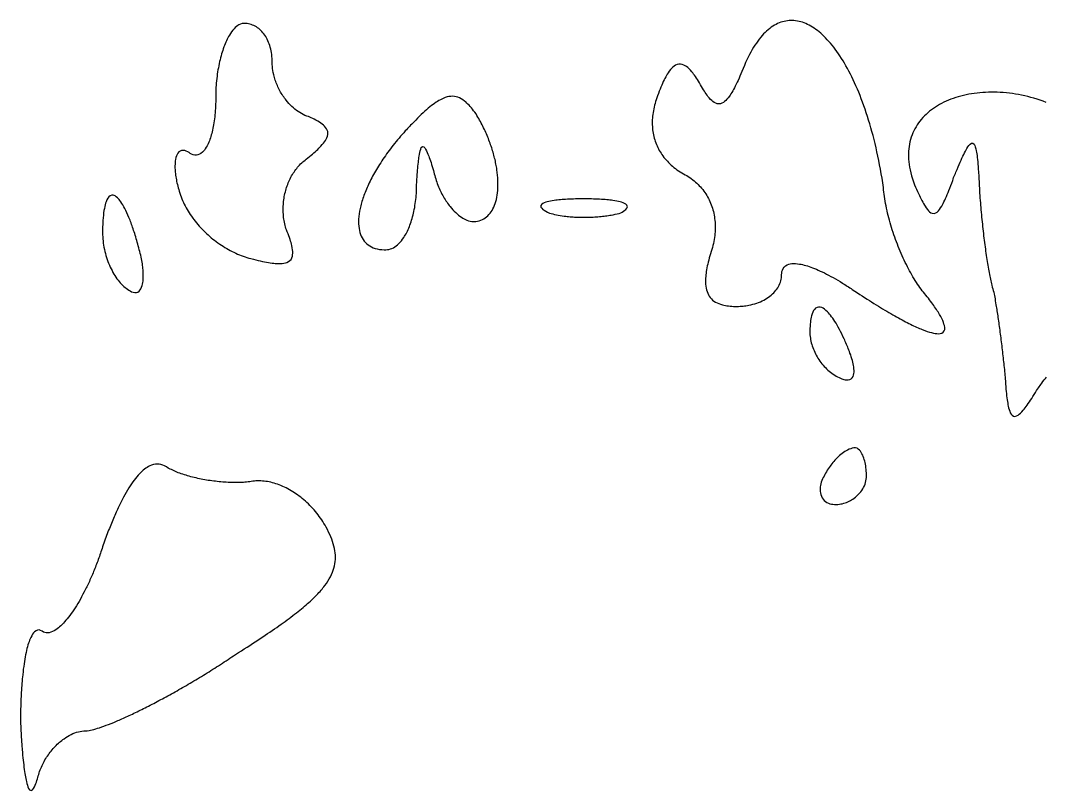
# Model space of a CAD drawing. Header units: metres. Extents: x 11 to 1970, y 60 to 2209.
# Drawn here: x 11 to 373.3, y 108.9 to 381 of the extents above; entities that cross this region are included whole.
import ezdxf

# ---------------------------------------------------------------- set-up
doc = ezdxf.new("R2010")
doc.units = ezdxf.units.M

msp = doc.modelspace()

# ---------------------------------------------------------------- linework, layer by layer
for points in [[(266, 363), (265.643552, 362.175592), (265.294016, 361.382336), (264.951104, 360.620184), (264.614528, 359.889088), (264.284, 359.189), (263.959232, 358.519872), (263.639936, 357.881656), (263.325824, 357.274304), (263.016608, 356.697768), (262.712, 356.152), (262.411712, 355.636952), (262.115456, 355.152576), (261.822944, 354.698824), (261.533888, 354.275648), (261.106154, 353.698109), (260.684576, 353.189096), (260.268182, 352.748447), (259.856, 352.376), (259.447058, 352.071593), (258.905162, 351.771277), (258.364994, 351.591249), (257.82425, 351.531125), (257.280626, 351.590521), (256.731818, 351.769053), (256.175522, 352.066337), (255.752, 352.367), (255.321998, 352.734083), (254.884544, 353.167424), (254.438666, 353.666861), (253.983392, 354.232232), (253.674176, 354.645696), (253.360064, 355.088344), (253.040768, 355.560128), (252.716, 356.061), (252.385472, 356.590912), (252.048896, 357.149816), (251.705984, 357.737664), (251.356448, 358.354408), (251, 359), (250.642376, 359.586784), (250.289408, 360.147072), (249.940952, 360.680768), (249.596864, 361.187776), (249.257, 361.668), (248.921216, 362.121344), (248.589368, 362.547712), (248.261312, 362.947008), (247.776023, 363.494982), (247.298456, 363.981504), (246.828125, 364.40625), (246.364544, 364.768896), (245.907227, 365.069118), (245.455688, 365.306592), (244.861784, 365.525056), (244.276136, 365.630624), (243.697592, 365.622528), (243.125, 365.5), (242.557208, 365.262272), (241.993064, 364.908576), (241.571657, 364.566738), (241.151168, 364.158912), (240.731111, 363.684774), (240.311, 363.144), (239.890349, 362.536266), (239.609375, 362.09375), (239.327801, 361.621234), (239.045483, 361.118622), (238.762277, 360.585818), (238.478039, 360.022726), (238.192625, 359.42925), (237.905891, 358.805294), (237.617693, 358.150762), (237.327887, 357.465558), (237.036329, 356.749586), (236.742875, 356.00275), (236.447381, 355.224954), (236.149703, 354.416102), (235.8821, 353.670303), (235.6589, 353.012781), (235.4525, 352.357875), (235.2629, 351.705729), (235.0901, 351.056487), (234.9341, 350.410293), (234.7949, 349.767291), (234.6725, 349.127625), (234.5669, 348.491439), (234.4781, 347.858877), (234.4061, 347.230083), (234.3509, 346.605201), (234.3125, 345.984375), (234.2909, 345.367749), (234.2861, 344.755467), (234.2981, 344.147673), (234.3269, 343.544511), (234.3725, 342.946125), (234.4349, 342.352659), (234.5141, 341.764257), (234.6101, 341.181063), (234.7229, 340.603221), (234.8525, 340.030875), (234.9989, 339.464169), (235.1621, 338.903247), (235.3421, 338.348253), (235.5389, 337.799331), (235.7525, 337.256625), (235.9829, 336.720279), (236.2301, 336.190437), (236.4941, 335.667243), (236.7749, 335.150841), (237.0725, 334.641375), (237.3869, 334.138989), (237.7181, 333.643827), (238.0661, 333.156033), (238.4309, 332.675751), (238.8125, 332.203125), (239.2109, 331.738299), (239.6261, 331.281417), (240.0581, 330.832623), (240.5069, 330.392061), (240.9725, 329.959875), (241.4549, 329.536209), (241.9541, 329.121207), (242.4701, 328.715013), (243.0029, 328.317771), (243.5525, 327.929625), (244.1189, 327.550719), (244.7021, 327.181197), (245.298198, 326.848205), (245.883746, 326.533935), (246.45475, 326.205625), (247.011114, 325.863515), (247.552742, 325.507845), (248.079538, 325.138855), (248.591406, 324.756785), (249.08825, 324.361875), (249.569974, 323.954365), (250.036482, 323.534495), (250.487678, 323.102505), (250.923466, 322.658635), (251.34375, 322.203125), (251.748434, 321.736215), (252.137422, 321.258145), (252.510618, 320.769155), (252.867926, 320.269485), (253.20925, 319.759375), (253.534494, 319.239065), (253.843562, 318.708795), (254.136358, 318.168805), (254.412786, 317.619335), (254.67275, 317.060625), (254.916154, 316.492915), (255.142902, 315.916445), (255.352898, 315.331455), (255.546046, 314.738185), (255.72225, 314.136875), (255.881414, 313.527765), (256.023442, 312.911095), (256.148238, 312.287105), (256.255706, 311.656035), (256.34575, 311.018125), (256.418274, 310.373615), (256.473182, 309.722745), (256.510378, 309.065755), (256.529766, 308.402885), (256.53125, 307.734375), (256.514734, 307.060465), (256.480122, 306.381395), (256.427318, 305.697405), (256.356226, 305.008735), (256.26675, 304.315625), (256.158794, 303.618315), (256.032262, 302.917045), (255.887058, 302.212055), (255.723086, 301.503585), (255.54025, 300.791875), (255.338454, 300.077165), (255.117602, 299.359695), (254.881803, 298.612099), (254.656281, 297.848873), (254.445375, 297.102375), (254.249229, 296.372557), (254.067987, 295.659371), (253.901793, 294.962769), (253.750791, 294.282703), (253.615125, 293.619125), (253.494939, 292.971987), (253.390377, 292.341241), (253.301583, 291.726839), (253.228701, 291.128733), (253.171875, 290.546875), (253.131249, 289.981217), (253.106967, 289.431711), (253.099173, 288.898309), (253.108011, 288.380963), (253.133625, 287.879625), (253.203816, 287.157528), (253.312563, 286.471179), (253.460352, 285.820416), (253.647669, 285.205077), (253.875, 284.625), (254.142831, 284.080023), (254.451648, 283.569984), (254.801937, 283.094721), (255.194184, 282.654072), (255.628875, 282.247875), (256.106496, 281.875968), (256.627533, 281.538189), (257.192472, 281.234376), (257.801799, 280.964367), (258.456, 280.728), (259.155561, 280.525113), (259.647375, 280.408375), (260.159709, 280.306397), (260.692707, 280.219131), (261.246513, 280.146529), (261.821271, 280.088543), (262.417125, 280.045125), (263.034219, 280.016227), (263.672697, 280.001801), (264.269395, 280.001496), (264.804465, 280.013392), (265.334375, 280.037), (265.858885, 280.072128), (266.377755, 280.118584), (266.890745, 280.176176), (267.397615, 280.244712), (267.898125, 280.324), (268.392035, 280.413848), (269.12, 280.568), (269.831765, 280.744832), (270.52652, 280.943696), (271.203455, 281.163944), (271.86176, 281.404928), (272.500625, 281.666), (273.11924, 281.946512), (273.716795, 282.245816), (274.29248, 282.563264), (274.845485, 282.898208), (275.375, 283.25), (275.880215, 283.617992), (276.36032, 284.001536), (276.814505, 284.399984), (277.24196, 284.812688), (277.641875, 285.239), (278.01344, 285.678272), (278.355845, 286.129856), (278.66828, 286.593104), (278.949935, 287.067368), (279.2, 287.552), (279.417665, 288.046352), (279.60212, 288.549776), (279.752555, 289.061624), (279.86816, 289.581248), (279.948125, 290.108), (279.99164, 290.641232), (280.002995, 291.207301), (280.04768, 291.796864), (280.145285, 292.338043), (280.295, 292.831), (280.57428, 293.413544), (280.94284, 293.911032), (281.39876, 294.323848), (281.94012, 294.652376), (282.565, 294.897), (283.087315, 295.025637), (283.65472, 295.107456), (284.266405, 295.142619), (284.92156, 295.131288), (285.619375, 295.073625), (286.35904, 294.969792), (286.875, 294.875), (287.40896, 294.759808), (287.96068, 294.624264), (288.52992, 294.468416), (289.11644, 294.292312), (289.72, 294.096), (290.34036, 293.879528), (290.97728, 293.642944), (291.63052, 293.386296), (292.29984, 293.109632), (292.985, 292.813), (293.68576, 292.496448), (294.40188, 292.160024), (295.13312, 291.803776), (295.87924, 291.427752), (296.64, 291.032), (297.41516, 290.616568), (298.20448, 290.181504), (299.00772, 289.726856), (299.82464, 289.252672), (300.655, 288.759), (301.49856, 288.245888), (301.925215, 287.982057), (302.35508, 287.713384), (302.788125, 287.439875), (303.22432, 287.161536), (303.663635, 286.878373), (304.10604, 286.590392), (304.551505, 286.297599), (305, 286), (305.894293, 285.405701), (306.777144, 284.822808), (307.648511, 284.251327), (308.508352, 283.691264), (309.356625, 283.142625), (310.193288, 282.605416), (311.018299, 282.079643), (311.831616, 281.565312), (312.633197, 281.062429), (313.423, 280.571), (314.200983, 280.091031), (314.967104, 279.622528), (315.721321, 279.165497), (316.463592, 278.719944), (317.193875, 278.285875), (317.912128, 277.863296), (318.618309, 277.452213), (319.312376, 277.052632), (319.994287, 276.664559), (320.664, 276.288), (321.321473, 275.922961), (321.966664, 275.569448), (322.599531, 275.227467), (323.220032, 274.897024), (323.828125, 274.578125), (324.423768, 274.270776), (325.006919, 273.974983), (325.577536, 273.690752), (326.135577, 273.418089), (326.681, 273.157), (327.213763, 272.907491), (327.733824, 272.669568), (328.241141, 272.443237), (328.735672, 272.228504), (329.217375, 272.025375), (329.686208, 271.833856), (330.585096, 271.485672), (331.432, 271.184), (332.226584, 270.928888), (332.968512, 270.720384), (333.657448, 270.558536), (334.293056, 270.443392), (334.875, 270.375), (335.402944, 270.353408), (336.092875, 270.408875), (336.659416, 270.569912), (337.101433, 270.836681), (337.495125, 271.357125), (337.642176, 271.871232), (337.660923, 272.491611), (337.550232, 273.218424), (337.403968, 273.762176), (337.199336, 274.353352), (336.936, 274.992), (336.613624, 275.678168), (336.231872, 276.411904), (335.790408, 277.193256), (335.288896, 278.022272), (335.015517, 278.454669), (334.727, 278.899), (334.423303, 279.355271), (334.104384, 279.823488), (333.770201, 280.303657), (333.420712, 280.795784), (333.055875, 281.299875), (332.675648, 281.815936), (332.279989, 282.343973), (331.868856, 282.883992), (331.442207, 283.435999), (331, 284), (330.580048, 284.490696), (330.160384, 285.002368), (329.741296, 285.534392), (329.323072, 286.086144), (328.906, 286.657), (328.490368, 287.246336), (328.076464, 287.853528), (327.664576, 288.477952), (327.254992, 289.118984), (326.848, 289.776), (326.443888, 290.448376), (326.042944, 291.135488), (325.645456, 291.836712), (325.251712, 292.551424), (324.862, 293.279), (324.476608, 294.018816), (324.095824, 294.770248), (323.719936, 295.532672), (323.349232, 296.305464), (322.984, 297.088), (322.624528, 297.879656), (322.271104, 298.679808), (321.924016, 299.487832), (321.583552, 300.303104), (321.25, 301.125), (320.923648, 301.952896), (320.604784, 302.786168), (320.293696, 303.624192), (319.990672, 304.466344), (319.696, 305.312), (319.409968, 306.160536), (319.132864, 307.011328), (318.864976, 307.863752), (318.606592, 308.717184), (318.358, 309.571), (318.119488, 310.424576), (317.891344, 311.277288), (317.673856, 312.128512), (317.467312, 312.977624), (317.272, 313.824), (317.088208, 314.667016), (316.916224, 315.506048), (316.756336, 316.340472), (316.608832, 317.169664), (316.474, 317.993), (316.352128, 318.809856), (316.243504, 319.619608), (316.148416, 320.421632), (316.067152, 321.215304), (316, 322), (315.754034, 323.640372), (315.496272, 325.261376), (315.226918, 326.862844), (314.946176, 328.444608), (314.65425, 330.0065), (314.351344, 331.548352), (314.037662, 333.069996), (313.713408, 334.571264), (313.378786, 336.051988), (313.034, 337.512), (312.679254, 338.951132), (312.314752, 340.369216), (311.940698, 341.766084), (311.557296, 343.141568), (311.16475, 344.4955), (310.763264, 345.827712), (310.353042, 347.138036), (309.934288, 348.426304), (309.507206, 349.692348), (309.072, 350.936), (308.628874, 352.157092), (308.178032, 353.355456), (307.719678, 354.530924), (307.254016, 355.683328), (306.78125, 356.8125), (306.301584, 357.918272), (305.815222, 359.000476), (305.322368, 360.058944), (304.823226, 361.093508), (304.318, 362.104), (303.806894, 363.090252), (303.290112, 364.052096), (302.767858, 364.989364), (302.240336, 365.901888), (301.70775, 366.7895), (301.170304, 367.652032), (300.628202, 368.489316), (300.081648, 369.301184), (299.530846, 370.087468), (298.976, 370.848), (298.417314, 371.582612), (297.854992, 372.291136), (297.289238, 372.973404), (296.720256, 373.629248), (296.14825, 374.2585), (295.573424, 374.860992), (294.995982, 375.436556), (294.416128, 375.985024), (293.834066, 376.506228), (293.25, 377), (292.664134, 377.466172), (292.076672, 377.904576), (291.487818, 378.315044), (290.897776, 378.697408), (290.30675, 379.0515), (289.714944, 379.377152), (289.122562, 379.674196), (288.529808, 379.942464), (287.936886, 380.181788), (287.344, 380.392), (286.751354, 380.572932), (286.159152, 380.724416), (285.567598, 380.846284), (284.976896, 380.938368), (284.38725, 381.0005), (283.798864, 381.032512), (283.211942, 381.034236), (282.626688, 381.005504), (282.043306, 380.946148), (281.462, 380.856), (280.882974, 380.734892), (280.306432, 380.582656), (279.732578, 380.399124), (279.161616, 380.184128), (278.59375, 379.9375), (278.029184, 379.659072), (277.468122, 379.348676), (276.910768, 379.006144), (276.357326, 378.631308), (275.808, 378.224), (275.262994, 377.784052), (274.722512, 377.311296), (274.186758, 376.805564), (273.655936, 376.266688), (273.13025, 375.6945), (272.609904, 375.088832), (272.095102, 374.449516), (271.586048, 373.776384), (271.082946, 373.069268), (270.586, 372.328), (270.095414, 371.552412), (269.611392, 370.742336), (269.134138, 369.897604), (268.663856, 369.018048), (268.20075, 368.1035), (267.745024, 367.153792), (267.296882, 366.168756), (266.856528, 365.148224), (266.424166, 364.092028), (266, 363)], [(80, 354), (79.995224, 353.166056), (79.980992, 352.344448), (79.957448, 351.535512), (79.924736, 350.739584), (79.883, 349.957), (79.832384, 349.188096), (79.773032, 348.433208), (79.705088, 347.692672), (79.628696, 346.966824), (79.544, 346.256), (79.451144, 345.560536), (79.350272, 344.880768), (79.241528, 344.217032), (79.125056, 343.569664), (79.001, 342.939), (78.869504, 342.325376), (78.730712, 341.729128), (78.584768, 341.150592), (78.431816, 340.590104), (78.272, 340.048), (78.105464, 339.524616), (77.932352, 339.020288), (77.752808, 338.535352), (77.566976, 338.070144), (77.276753, 337.410057), (76.973192, 336.796248), (76.656779, 336.229851), (76.328, 335.712), (75.987341, 335.243829), (75.635288, 334.826472), (75.272327, 334.461063), (74.772251, 334.056619), (74.254799, 333.749231), (73.721123, 333.541587), (73.172375, 333.436375), (72.609707, 333.436283), (72.034271, 333.543999), (71.447219, 333.762211), (71, 334), (70.558154, 334.330516), (70.132832, 334.602928), (69.592, 334.878), (69.081888, 335.055152), (68.488618, 335.143572), (67.946048, 335.089792), (67.455678, 334.899812), (67.019008, 334.579632), (66.637538, 334.135252), (66.373114, 333.694356), (66.145746, 333.180884), (65.956202, 332.597908), (65.80525, 331.9485), (65.717824, 331.419696), (65.652862, 330.856548), (65.610688, 330.260352), (65.591626, 329.632404), (65.596, 328.974), (65.624134, 328.286436), (65.676352, 327.571008), (65.752978, 326.829012), (65.817782, 326.320228), (65.893674, 325.800596), (65.98075, 325.2705), (66.079106, 324.730324), (66.188838, 324.180452), (66.310042, 323.621268), (66.442814, 323.053156), (66.58725, 322.4765), (66.743446, 321.891684), (66.911498, 321.299092), (67.092392, 320.670306), (67.291384, 320.012862), (67.509, 319.35825), (67.744856, 318.706758), (67.998568, 318.058674), (68.269752, 317.414286), (68.558024, 316.773882), (68.863, 316.13775), (69.184296, 315.506178), (69.521528, 314.879454), (69.874312, 314.257866), (70.242264, 313.641702), (70.625, 313.03125), (71.022136, 312.426798), (71.433288, 311.828634), (71.858072, 311.237046), (72.296104, 310.652322), (72.747, 310.07475), (73.210376, 309.504618), (73.685848, 308.942214), (74.173032, 308.387826), (74.671544, 307.841742), (75.181, 307.30425), (75.701016, 306.775638), (76.231208, 306.256194), (76.771192, 305.746206), (77.320584, 305.245962), (77.879, 304.75575), (78.446056, 304.275858), (79.021368, 303.806574), (79.604552, 303.348186), (80.195224, 302.900982), (80.793, 302.46525), (81.397496, 302.041278), (82.008328, 301.629354), (82.625112, 301.229766), (83.247464, 300.842802), (83.875, 300.46875), (84.507336, 300.107898), (85.144088, 299.760534), (85.784872, 299.426946), (86.429304, 299.107422), (87.077, 298.80225), (87.727576, 298.511718), (88.380648, 298.236114), (89.035832, 297.975726), (89.692744, 297.730842), (90.351, 297.50175), (91.010216, 297.288738), (91.670008, 297.092094), (92.446404, 296.881804), (93.317708, 296.656308), (94.1605, 296.4455), (94.974972, 296.249572), (95.761316, 296.068716), (96.519724, 295.903124), (97.250388, 295.752988), (97.9535, 295.6185), (98.629252, 295.499852), (99.277836, 295.397236), (99.899444, 295.310844), (100.494268, 295.240868), (101.0625, 295.1875), (101.604332, 295.150932), (102.119956, 295.131356), (102.844672, 295.134272), (103.5115, 295.1765), (104.121088, 295.258688), (104.674084, 295.381484), (105.171136, 295.545536), (105.747968, 295.829568), (106.228032, 296.189632), (106.612864, 296.627264), (106.904, 297.144), (107.102976, 297.741376), (107.192652, 298.243252), (107.232, 298.792), (107.221668, 299.388268), (107.162304, 300.032704), (107.054556, 300.725956), (106.899072, 301.468672), (106.769216, 301.991616), (106.618624, 302.537024), (106.447488, 303.105088), (106.256, 303.696), (106.044352, 304.309952), (105.812736, 304.947136), (105.561344, 305.607744), (105.290368, 306.291968), (105, 307), (104.827184, 307.542336), (104.668672, 308.089088), (104.524368, 308.639872), (104.394176, 309.194304), (104.278, 309.752), (104.175744, 310.312576), (104.087312, 310.875648), (104.012608, 311.440832), (103.951536, 312.007744), (103.904, 312.576), (103.869904, 313.145216), (103.849152, 313.715008), (103.841648, 314.284992), (103.847296, 314.854784), (103.866, 315.424), (103.897664, 315.992256), (103.942192, 316.559168), (103.999488, 317.124352), (104.069456, 317.687424), (104.152, 318.248), (104.247024, 318.805696), (104.354432, 319.360128), (104.474128, 319.910912), (104.606016, 320.457664), (104.75, 321), (104.905984, 321.537536), (105.073872, 322.069888), (105.253568, 322.596672), (105.444976, 323.117504), (105.648, 323.632), (105.862544, 324.139776), (106.088512, 324.640448), (106.325808, 325.133632), (106.574336, 325.618944), (106.834, 326.096), (107.104704, 326.564416), (107.386352, 327.023808), (107.678848, 327.473792), (107.982096, 327.913984), (108.296, 328.344), (108.620464, 328.763456), (108.955392, 329.171968), (109.300688, 329.569152), (109.656256, 329.954624), (110.022, 330.328), (110.397824, 330.688896), (110.783632, 331.036928), (111.179328, 331.371712), (111.584816, 331.692864), (112, 332), (112.588008, 332.474048), (113.152064, 332.936384), (113.692216, 333.387296), (114.208512, 333.827072), (114.701, 334.256), (115.169728, 334.674368), (115.614744, 335.082464), (116.036096, 335.480576), (116.433832, 335.868992), (116.808, 336.248), (117.158648, 336.617888), (117.640625, 337.15625), (118.069952, 337.675712), (118.446791, 338.177246), (118.771304, 338.661824), (119.043653, 339.130418), (119.264, 339.584), (119.477184, 340.167104), (119.598592, 340.727552), (119.628608, 341.267648), (119.567616, 341.789696), (119.416, 342.296), (119.174144, 342.788864), (118.842432, 343.270592), (118.421248, 343.743488), (118.046875, 344.09375), (117.622552, 344.441312), (117.148441, 344.787146), (116.624704, 345.132224), (116.051503, 345.477518), (115.429, 345.824), (114.757357, 346.172642), (114.282375, 346.40675), (113.785673, 346.642538), (113.267299, 346.880294), (112.790305, 347.062092), (112.16512, 347.273088), (111.546415, 347.520156), (110.935, 347.802), (110.331685, 348.117324), (109.73728, 348.464832), (109.152595, 348.843228), (108.57844, 349.251216), (108.015625, 349.6875), (107.46496, 350.150784), (106.927255, 350.639772), (106.40332, 351.153168), (105.893965, 351.689676), (105.4, 352.248), (104.922235, 352.826844), (104.613125, 353.2235), (104.311815, 353.628316), (104.018545, 354.040908), (103.733555, 354.460892), (103.457085, 354.887884), (103.189375, 355.3215), (102.930665, 355.761356), (102.681195, 356.207068), (102.441205, 356.658252), (102.210935, 357.114524), (101.990625, 357.5755), (101.780515, 358.040796), (101.580845, 358.510028), (101.391855, 358.982812), (101.213785, 359.458764), (101.046875, 359.9375), (100.891365, 360.418636), (100.747495, 360.901788), (100.615505, 361.386572), (100.495635, 361.872604), (100.33908, 362.603152), (100.211145, 363.334348), (100.11264, 364.064896), (100.044375, 364.7935), (100.00716, 365.518864), (99.998802, 366.239396), (99.980928, 366.950144), (99.941886, 367.649228), (99.882, 368.336), (99.801594, 369.009812), (99.700992, 369.670016), (99.580518, 370.315964), (99.440496, 370.947008), (99.28125, 371.5625), (99.103104, 372.161792), (98.906382, 372.744236), (98.691408, 373.309184), (98.458506, 373.855988), (98.208, 374.384), (97.940214, 374.892572), (97.655472, 375.381056), (97.354098, 375.848804), (97.036416, 376.295168), (96.70275, 376.7195), (96.353424, 377.121152), (95.988762, 377.499476), (95.609088, 377.853824), (95.214726, 378.183548), (94.806, 378.488), (94.383234, 378.766532), (93.946752, 379.018496), (93.496878, 379.243244), (93.033936, 379.440128), (92.55825, 379.6085), (92.070144, 379.747712), (91.569942, 379.857116), (91.057968, 379.936064), (90.534546, 379.983908), (90, 380), (89.40032, 379.94304), (88.80256, 379.77472), (88.20864, 379.49888), (87.766875, 379.22375), (87.32916, 378.89192), (86.896305, 378.50501), (86.46912, 378.06464), (86.048415, 377.57243), (85.635, 377.03), (85.229685, 376.43897), (84.83328, 375.80096), (84.57436, 375.35032), (84.32, 374.88), (84.07044, 374.39048), (83.82592, 373.88224), (83.58668, 373.35576), (83.35296, 372.81152), (83.125, 372.25), (82.90304, 371.67168), (82.68732, 371.07704), (82.47808, 370.46656), (82.27556, 369.84072), (82.08, 369.2), (81.89164, 368.54488), (81.71072, 367.87584), (81.53748, 367.19336), (81.37216, 366.49792), (81.215, 365.79), (81.06624, 365.07008), (80.92612, 364.33864), (80.79488, 363.59616), (80.67276, 362.84312), (80.56, 362.08), (80.45684, 361.30728), (80.36352, 360.52544), (80.28028, 359.73496), (80.20736, 358.93632), (80.145, 358.13), (80.09344, 357.31648), (80.05292, 356.49624), (80.02368, 355.66976), (80.00596, 354.83752), (80, 354)], [(147, 342), (146.434802, 341.370021), (145.879216, 340.740168), (145.333254, 340.110567), (144.796928, 339.481344), (144.27025, 338.852625), (143.753232, 338.224536), (143.245886, 337.597203), (142.748224, 336.970752), (142.260258, 336.345309), (141.782, 335.721), (141.313462, 335.097951), (140.854656, 334.476288), (140.405594, 333.856137), (139.966288, 333.237624), (139.53675, 332.620875), (139.116992, 332.006016), (138.707026, 331.393173), (138.306864, 330.782472), (137.916518, 330.174039), (137.536, 329.568), (137.165322, 328.964481), (136.804496, 328.363608), (136.453534, 327.765507), (136.112448, 327.170304), (135.78125, 326.578125), (135.459952, 325.989096), (135.148566, 325.403343), (134.847104, 324.820992), (134.555578, 324.242169), (134.274, 323.667), (134.002382, 323.095611), (133.740736, 322.528128), (133.489074, 321.964677), (133.247408, 321.405384), (133.01575, 320.850375), (132.794112, 320.299776), (132.582506, 319.753713), (132.380944, 319.212312), (132.189438, 318.675699), (132.008, 318.144), (131.836642, 317.617341), (131.675376, 317.095848), (131.524214, 316.579647), (131.383168, 316.068864), (131.25225, 315.563625), (131.131472, 315.064056), (131.020846, 314.570283), (130.830098, 313.600629), (130.680102, 312.655671), (130.570954, 311.736417), (130.50275, 310.843875), (130.475586, 309.979053), (130.489558, 309.142959), (130.544762, 308.336601), (130.641294, 307.560987), (130.77925, 306.817125), (130.958726, 306.106023), (131.179818, 305.428689), (131.442622, 304.786131), (131.747234, 304.179357), (132.09375, 303.609375), (132.482266, 303.077193), (132.912878, 302.583819), (133.385682, 302.130261), (133.900774, 301.717527), (134.45825, 301.346625), (135.058206, 301.018563), (135.700738, 300.734349), (136.385942, 300.494991), (137.113914, 300.301497), (137.88475, 300.154875), (138.698546, 300.056133), (139.555398, 300.006279), (140.179696, 300.002993), (140.714944, 300.047552), (141.243928, 300.144599), (141.766, 300.293), (142.280512, 300.491621), (142.786816, 300.739328), (143.284264, 301.034987), (143.772208, 301.377464), (144.25, 301.765625), (144.716992, 302.198336), (145.172536, 302.674463), (145.615984, 303.192872), (146.046688, 303.752429), (146.464, 304.352), (146.734448, 304.773384), (146.998464, 305.211712), (147.255856, 305.666648), (147.506432, 306.137856), (147.75, 306.625), (147.986368, 307.127744), (148.215344, 307.645752), (148.436736, 308.178688), (148.650352, 308.726216), (148.856, 309.288), (149.053488, 309.863704), (149.242624, 310.452992), (149.423216, 311.055528), (149.595072, 311.670976), (149.758, 312.299), (149.911808, 312.939264), (150.056304, 313.591432), (150.191296, 314.255168), (150.316592, 314.930136), (150.432, 315.616), (150.537328, 316.312424), (150.632384, 317.019072), (150.716976, 317.735608), (150.790912, 318.461696), (150.854, 319.197), (150.906048, 319.941184), (150.946864, 320.693912), (150.976256, 321.454848), (150.994032, 322.223656), (151, 323), (151.060024, 323.943192), (151.120192, 324.852736), (151.180648, 325.728584), (151.241536, 326.570688), (151.303, 327.379), (151.365184, 328.153472), (151.428232, 328.894056), (151.492288, 329.600704), (151.557496, 330.273368), (151.624, 330.912), (151.691944, 331.516552), (151.761472, 332.086976), (151.832728, 332.623224), (151.905856, 333.125248), (152.019373, 333.814009), (152.137912, 334.425496), (152.261959, 334.959547), (152.436763, 335.550879), (152.672008, 336.095464), (153.036631, 336.493323), (153.574984, 336.376872), (153.912289, 336.005437), (154.203733, 335.549889), (154.515625, 334.953125), (154.763656, 334.412648), (155.024323, 333.792359), (155.298112, 333.092096), (155.488168, 332.580744), (155.684416, 332.033728), (155.887, 331.451), (156.096064, 330.832512), (156.311752, 330.178216), (156.534208, 329.488064), (156.763576, 328.762008), (157, 328), (157.125944, 327.402448), (157.263552, 326.809984), (157.412488, 326.222896), (157.572416, 325.641472), (157.743, 325.066), (157.923904, 324.496768), (158.114792, 323.934064), (158.315328, 323.378176), (158.525176, 322.829392), (158.744, 322.288), (158.971464, 321.754288), (159.207232, 321.228544), (159.450968, 320.711056), (159.702336, 320.202112), (159.961, 319.702), (160.226624, 319.211008), (160.498872, 318.729424), (160.777408, 318.257536), (161.061896, 317.795632), (161.352, 317.344), (161.647384, 316.902928), (161.947712, 316.472704), (162.252648, 316.053616), (162.561856, 315.645952), (162.875, 315.25), (163.351361, 314.678662), (163.834688, 314.135296), (164.323847, 313.620874), (164.817704, 313.136368), (165.315125, 312.68275), (165.814976, 312.260992), (166.316123, 311.872066), (166.817432, 311.516944), (167.317769, 311.196598), (167.816, 310.912), (168.310991, 310.664122), (168.801608, 310.453936), (169.286717, 310.282414), (169.923001, 310.115542), (170.544789, 310.021438), (171.326998, 310.005978), (171.962946, 310.053406), (172.57475, 310.14725), (173.162314, 310.286454), (173.725542, 310.469962), (174.264338, 310.696718), (174.778606, 310.965666), (175.26825, 311.27575), (175.733174, 311.625914), (176.173282, 312.015102), (176.588478, 312.442258), (176.978666, 312.906326), (177.34375, 313.40625), (177.683634, 313.940974), (177.998222, 314.509442), (178.287418, 315.110598), (178.551126, 315.743386), (178.78925, 316.40675), (179.001694, 317.099634), (179.188362, 317.820982), (179.349158, 318.569738), (179.483986, 319.344846), (179.59275, 320.14525), (179.675354, 320.969894), (179.731702, 321.817722), (179.761698, 322.687678), (179.765246, 323.578706), (179.74225, 324.48975), (179.692614, 325.419754), (179.616242, 326.367662), (179.513038, 327.332418), (179.382906, 328.312966), (179.307712, 328.808832), (179.22575, 329.30825), (179.137008, 329.811088), (179.041474, 330.317214), (178.939136, 330.826496), (178.829982, 331.338802), (178.714, 331.854), (178.591178, 332.371958), (178.461504, 332.892544), (178.324966, 333.415626), (178.181552, 333.941072), (178.03125, 334.46875), (177.874048, 334.998528), (177.709934, 335.530274), (177.538896, 336.063856), (177.360922, 336.599142), (177.176, 337.136), (176.984118, 337.674298), (176.785264, 338.213904), (176.579426, 338.754686), (176.366592, 339.296512), (176.14675, 339.83925), (175.919888, 340.382768), (175.685994, 340.926934), (175.445056, 341.471616), (175.197062, 342.016682), (174.942, 342.562), (174.679858, 343.107438), (174.410624, 343.652864), (174.134286, 344.198146), (173.850832, 344.743152), (173.56025, 345.28775), (173.262528, 345.831808), (172.957654, 346.375194), (172.645616, 346.917776), (172.326402, 347.459422), (172, 348), (171.58232, 348.5856), (171.16896, 349.1424), (170.75944, 349.6704), (170.35328, 350.1696), (169.95, 350.64), (169.54912, 351.0816), (169.15016, 351.4944), (168.75264, 351.8784), (168.35608, 352.2336), (167.96, 352.56), (167.36573, 352.9956), (166.76984, 353.3664), (166.17071, 353.6724), (165.56672, 353.9136), (164.95625, 354.09), (164.33768, 354.2016), (163.70939, 354.2484), (163.06976, 354.2304), (162.41717, 354.1476), (161.75, 354), (161.06663, 353.7876), (160.36544, 353.5104), (159.88728, 353.2896), (159.4, 353.04), (158.90312, 352.7616), (158.39616, 352.4544), (157.87864, 352.1184), (157.35008, 351.7536), (156.81, 351.36), (156.25792, 350.9376), (155.69336, 350.4864), (155.11584, 350.0064), (154.52488, 349.4976), (153.92, 348.96), (153.30072, 348.3936), (152.66656, 347.7984), (152.01704, 347.1744), (151.35168, 346.5216), (150.67, 345.84), (149.97152, 345.1296), (149.61583, 344.7636), (149.25576, 344.3904), (148.89125, 344.01), (148.52224, 343.6224), (148.14867, 343.2276), (147.77048, 342.8256), (147.38761, 342.4164), (147, 342)], [(40, 306), (40.010719, 305.277489), (40.042552, 304.550712), (40.095013, 303.820803), (40.167616, 303.088896), (40.259875, 302.356125), (40.371304, 301.623624), (40.501417, 300.892527), (40.649728, 300.163968), (40.815751, 299.439081), (40.999, 298.719), (41.198989, 298.004859), (41.415232, 297.297792), (41.647243, 296.598933), (41.894536, 295.909416), (42.156625, 295.230375), (42.433024, 294.562944), (42.723247, 293.908257), (43.026808, 293.267448), (43.343221, 292.641651), (43.672, 292.032), (44.012659, 291.439629), (44.364712, 290.865672), (44.727673, 290.311263), (45.101056, 289.777536), (45.484375, 289.265625), (45.877144, 288.776664), (46.278877, 288.311787), (46.689088, 287.872128), (47.107291, 287.458821), (47.533, 287.073), (47.965729, 286.715799), (48.404992, 286.388352), (48.850303, 286.091793), (49.296384, 285.773144), (49.72725, 285.481625), (50.275642, 285.182197), (50.793506, 284.982321), (51.396736, 284.868376), (51.949566, 284.900531), (52.450496, 285.073536), (52.898026, 285.382141), (53.290656, 285.821096), (53.564224, 286.262584), (53.800928, 286.781448), (54, 287.375), (54.124146, 287.867561), (54.226368, 288.399488), (54.306342, 288.969647), (54.363744, 289.576904), (54.39825, 290.220125), (54.409536, 290.898176), (54.397278, 291.609923), (54.361152, 292.354232), (54.323648, 292.867968), (54.275296, 293.395336), (54.216, 293.936), (54.145664, 294.489624), (54.064192, 295.055872), (53.971488, 295.634408), (53.867456, 296.224896), (53.752, 296.827), (53.625024, 297.440384), (53.486432, 298.064712), (53.336128, 298.699648), (53.174016, 299.344856), (53, 300), (52.819708, 300.683997), (52.638864, 301.355976), (52.457516, 302.015919), (52.275712, 302.663808), (52.0935, 303.299625), (51.910928, 303.923352), (51.728044, 304.534971), (51.544896, 305.134464), (51.361532, 305.721813), (51.178, 306.297), (50.994348, 306.860007), (50.810624, 307.410816), (50.626876, 307.949409), (50.443152, 308.475768), (50.2595, 308.989875), (50.075968, 309.491712), (49.892604, 309.981261), (49.709456, 310.458504), (49.344, 311.376), (48.979984, 312.244056), (48.617792, 313.062528), (48.257808, 313.831272), (47.900416, 314.550144), (47.546, 315.219), (47.194944, 315.837696), (46.847632, 316.406088), (46.504448, 316.924032), (46.165776, 317.391384), (45.832, 317.808), (45.341356, 318.337479), (44.863888, 318.751992), (44.400892, 319.051053), (43.808316, 319.269369), (43.246844, 319.280421), (42.719548, 319.083057), (42.2295, 318.676125), (41.888256, 318.232704), (41.570988, 317.670267), (41.278992, 316.988328), (41.099008, 316.467072), (40.931216, 315.892344), (40.776, 315.264), (40.633744, 314.581896), (40.504832, 313.845888), (40.389648, 313.055832), (40.288576, 312.211584), (40.202, 311.313), (40.130304, 310.359936), (40.073872, 309.352248), (40.0515, 308.827875), (40.033088, 308.289792), (40.018684, 307.737981), (40.008336, 307.172424), (40.002092, 306.593103), (40, 306)], [(198, 313), (198.555903, 312.8254), (199.142424, 312.6616), (199.757781, 312.5086), (200.400192, 312.3664), (201.067875, 312.235), (201.759048, 312.1144), (202.471929, 312.0046), (203.204736, 311.9056), (203.703464, 311.8456), (204.209728, 311.7904), (204.723, 311.74), (205.242752, 311.6944), (205.768456, 311.6536), (206.299584, 311.6176), (206.835608, 311.5864), (207.376, 311.56), (207.920232, 311.5384), (208.467776, 311.5216), (209.018104, 311.5096), (209.570688, 311.5024), (210.125, 311.5), (210.680512, 311.5024), (211.236696, 311.5096), (211.793024, 311.5216), (212.348968, 311.5384), (212.904, 311.56), (213.457592, 311.5864), (214.009216, 311.6176), (214.558344, 311.6536), (215.104448, 311.6944), (215.647, 311.74), (216.185472, 311.7904), (216.719336, 311.8456), (217.248064, 311.9056), (217.771128, 311.9704), (218.288, 312.04), (218.798152, 312.1144), (219.301056, 312.1936), (219.796184, 312.2776), (220.523141, 312.4126), (221.229632, 312.5584), (221.913875, 312.715), (222.574088, 312.8824), (223.176702, 313.089699), (223.667328, 313.355136), (224.098986, 313.614957), (224.583362, 313.952369), (224.96425, 314.279125), (225.296, 314.672), (225.493666, 315.191617), (225.34325, 315.739625), (224.970542, 316.116779), (224.491872, 316.407864), (224, 316.625), (223.412128, 316.827736), (222.908686, 316.970107), (222.352, 317.104), (221.742394, 317.229253), (221.080192, 317.345704), (220.365718, 317.453191), (219.860522, 317.519789), (219.332334, 317.582283), (218.78125, 317.640625), (218.207366, 317.694767), (217.610778, 317.744661), (216.991582, 317.790259), (216.349874, 317.831513), (215.68575, 317.868375), (214.999306, 317.900797), (214.290638, 317.928731), (213.559842, 317.952129), (212.807014, 317.970943), (212.03225, 317.985125), (211.235646, 317.994627), (210.417298, 317.999401), (209.582703, 317.999401), (208.764381, 317.994627), (207.967875, 317.985125), (207.193329, 317.970943), (206.440887, 317.952129), (205.710693, 317.928731), (205.002891, 317.900797), (204.317625, 317.868375), (203.655039, 317.831513), (203.015277, 317.790259), (202.398483, 317.744661), (201.804801, 317.694767), (201.234375, 317.640625), (200.687349, 317.582283), (200.163867, 317.519789), (199.664073, 317.453191), (198.959112, 317.345704), (198.308259, 317.229253), (197.712, 317.104), (197.170821, 316.970107), (196.685208, 316.827736), (196.125, 316.625), (195.665592, 316.407864), (195.234837, 316.116779), (194.903688, 315.673896), (194.920872, 315.119624), (195.216, 314.672), (195.649875, 314.279125), (196.121607, 313.952369), (196.705371, 313.614957), (197.217408, 313.355136), (197.793597, 313.089699)], [(290, 271), (290.010746, 270.457435), (290.042768, 269.91028), (290.095742, 269.359345), (290.169344, 268.80544), (290.26325, 268.249375), (290.377136, 267.69196), (290.510678, 267.134005), (290.663552, 266.57632), (290.835434, 266.019715), (291.026, 265.465), (291.234926, 264.912985), (291.461888, 264.36448), (291.706562, 263.820295), (291.968624, 263.28124), (292.24775, 262.748125), (292.543616, 262.22176), (292.855898, 261.702955), (293.184272, 261.19252), (293.528414, 260.691265), (293.888, 260.2), (294.262706, 259.719535), (294.652208, 259.25068), (295.056182, 258.794245), (295.474304, 258.35104), (295.90625, 257.921875), (296.351696, 257.50756), (296.810318, 257.108905), (297.281792, 256.72672), (297.765794, 256.361815), (298.262, 256.015), (298.770086, 255.687085), (299.289728, 255.37888), (299.820602, 255.091195), (300.354008, 254.828376), (300.862625, 254.602125), (301.344512, 254.412864), (301.945728, 254.217216), (302.500096, 254.085312), (303.008, 254.016), (303.578125, 254.015625), (304.077, 254.109), (304.582656, 254.341632), (304.988088, 254.702136), (305.294592, 255.186624), (305.475377, 255.682269), (305.589112, 256.259064), (305.632328, 256.777416), (305.633496, 257.345112), (305.593, 257.961), (305.511224, 258.623928), (305.423033, 259.151301), (305.312, 259.704), (305.178287, 260.281539), (305.022056, 260.883432), (304.843469, 261.509193), (304.642688, 262.158336), (304.419875, 262.830375), (304.175192, 263.524824), (304, 264), (303.790007, 264.535498), (303.580056, 265.061984), (303.370189, 265.579446), (303.160448, 266.087872), (302.950875, 266.58725), (302.741512, 267.077568), (302.532401, 267.558814), (302.323584, 268.030976), (302.115103, 268.494042), (301.699317, 269.392838), (301.285379, 270.255106), (300.873625, 271.08075), (300.464391, 271.869674), (300.058013, 272.621782), (299.654827, 273.336978), (299.255169, 274.015166), (298.859375, 274.65625), (298.467781, 275.260134), (298.080723, 275.826722), (297.698537, 276.355918), (297.321559, 276.847626), (296.950125, 277.30175), (296.584571, 277.718194), (296.225233, 278.096862), (295.698616, 278.593824), (295.187875, 279.00525), (294.694144, 279.330816), (294.218557, 279.570198), (293.614625, 279.75475), (293.047653, 279.784742), (292.520329, 279.659406), (292.035341, 279.377974), (291.595377, 278.939678), (291.296568, 278.507552), (291.025731, 277.986434), (290.784, 277.376), (290.572509, 276.675926), (290.448875, 276.15925), (290.339521, 275.602494), (290.244783, 275.005562), (290.164997, 274.368358), (290.100499, 273.690786), (290.051625, 272.97275), (290.018711, 272.214154), (290.002093, 271.414902)], [(295, 220), (294.743446, 219.550135), (294.513568, 219.10108), (294.248, 218.505), (294.028512, 217.91372), (293.854336, 217.32916), (293.724704, 216.75324), (293.638848, 216.18788), (293.596, 215.635), (293.595392, 215.09652), (293.636256, 214.57436), (293.717824, 214.07044), (293.875854, 213.469115), (294.094784, 212.90304), (294.373114, 212.375965), (294.709344, 211.89164), (295.101974, 211.453815), (295.549504, 211.06624), (296.050434, 210.732665), (296.603264, 210.45684), (297.081888, 210.28028), (297.592, 210.145), (298.132832, 210.05292), (298.703616, 210.00596), (299.358768, 210.00596), (299.892, 210.036875), (300.418752, 210.09344), (300.938376, 210.174845), (301.450224, 210.28028), (301.953648, 210.408935), (302.448, 210.56), (302.932632, 210.732665), (303.406896, 210.92612), (303.870144, 211.139555), (304.321728, 211.37216), (304.761, 211.623125), (305.187312, 211.89164), (305.600016, 212.176895), (306.128, 212.581875), (306.629104, 213.013255), (307.101792, 213.469115), (307.544528, 213.947535), (307.955776, 214.446595), (308.334, 214.964375), (308.677664, 215.498955), (308.985232, 216.048415), (309.255168, 216.610835), (309.485936, 217.184295), (309.676, 217.766875), (309.823824, 218.356655), (309.927872, 218.951715), (309.986608, 219.550135), (309.999402, 220.179398), (309.990528, 220.710272), (309.971286, 221.229914), (309.942, 221.738), (309.887888, 222.396912), (309.817264, 223.033936), (309.730896, 223.648304), (309.629552, 224.239248), (309.514, 224.806), (309.385008, 225.347792), (309.243344, 225.863856), (309.089776, 226.353424), (308.882246, 226.926954), (308.658816, 227.456384), (308.420986, 227.940214), (308.170256, 228.376944), (307.854464, 228.836736), (307.524848, 229.223952), (307.126282, 229.580518), (306.657338, 229.857462), (306.119984, 229.995216), (305.5355, 229.97025), (304.942724, 229.857462), (304.422784, 229.700992), (303.882444, 229.489322), (303.324704, 229.223952), (302.868, 228.974), (302.403616, 228.691408), (301.933088, 228.376944), (301.457952, 228.031376), (300.979744, 227.655472), (300.5, 227.25), (300.020256, 226.815728), (299.542048, 226.353424), (299.185324, 225.988762), (298.830976, 225.609088), (298.479652, 225.214726), (298.132, 224.806), (297.788668, 224.383234), (297.450304, 223.946752), (297.117556, 223.496878), (296.791072, 223.033936), (296.4715, 222.55825), (296.159488, 222.070144), (295.855684, 221.569942), (295.560736, 221.057968), (295.275292, 220.534546), (295, 220)], [(40, 195), (39.818809, 194.431512), (39.635272, 193.866096), (39.449443, 193.303824), (39.261376, 192.744768), (39.071125, 192.189), (38.878744, 191.636592), (38.684287, 191.087616), (38.487808, 190.542144), (38.289361, 190.000248), (38.089, 189.462), (37.886779, 188.927472), (37.682752, 188.396736), (37.476973, 187.869864), (37.269496, 187.346928), (37.060375, 186.828), (36.849664, 186.313152), (36.637417, 185.802456), (36.423688, 185.295984), (36.208531, 184.793808), (35.992, 184.296), (35.774149, 183.802632), (35.555032, 183.313776), (35.334703, 182.829504), (35.113216, 182.349888), (34.890625, 181.875), (34.666984, 181.404912), (34.442347, 180.939696), (34.216768, 180.479424), (33.990301, 180.024168), (33.763, 179.574), (33.534919, 179.128992), (33.076633, 178.254744), (32.615875, 177.402), (32.153077, 176.571336), (31.688671, 175.763328), (31.223089, 174.978552), (30.756763, 174.217584), (30.290125, 173.481), (29.823607, 172.769376), (29.357641, 172.083288), (28.892659, 171.423312), (28.429093, 170.790024), (27.967375, 170.184), (27.507937, 169.605816), (27.051211, 169.056048), (26.597629, 168.535272), (26.147623, 168.044064), (25.701625, 167.583), (25.260067, 167.152656), (24.823381, 166.753608), (24.391999, 166.386432), (23.966353, 166.051704), (23.546875, 165.75), (22.930168, 165.360624), (22.329769, 165.048792), (21.747136, 164.816448), (21.183727, 164.665536), (20.641, 164.598), (20.120413, 164.615784), (19.623424, 164.720832), (19.151491, 164.915088), (18.702408, 165.217304), (18.121816, 165.517608), (17.561, 165.643), (17.020344, 165.598472), (16.500232, 165.389016), (16.001048, 165.019624), (15.640625, 164.640625), (15.292352, 164.176576), (14.956391, 163.629583), (14.632904, 163.001752), (14.424256, 162.539328), (14.221272, 162.042536), (14.024, 161.512), (13.832488, 160.948344), (13.646784, 160.352192), (13.466936, 159.724168), (13.292992, 159.064896), (13.125, 158.375), (12.963008, 157.655104), (12.807064, 156.905832), (12.657216, 156.127808), (12.513512, 155.321656), (12.376, 154.488), (12.244728, 153.627464), (12.119744, 152.740672), (12.001096, 151.828248), (11.888832, 150.890816), (11.783, 149.929), (11.683648, 148.943424), (11.636417, 148.441921), (11.590824, 147.934712), (11.546875, 147.421875), (11.504576, 146.903488), (11.463933, 146.379629), (11.424952, 145.850376), (11.387639, 145.315807), (11.352, 144.776), (11.318041, 144.231033), (11.285768, 143.680984), (11.255187, 143.125931), (11.226304, 142.565952), (11.199125, 142.001125), (11.173656, 141.431528), (11.149903, 140.857239), (11.127872, 140.278336), (11.107569, 139.694897), (11.089, 139.107), (11.072171, 138.514723), (11.057088, 137.918144), (11.043757, 137.317341), (11.032184, 136.712392), (11.022375, 136.103375), (11.014336, 135.490368), (11.008073, 134.873449), (11.003592, 134.252696), (11.000899, 133.628187), (11, 133), (11.0303, 132.373607), (11.0612, 131.754456), (11.0927, 131.142589), (11.1248, 130.538048), (11.1575, 129.940875), (11.1908, 129.351112), (11.2247, 128.768801), (11.2592, 128.193984), (11.2943, 127.626703), (11.33, 127.067), (11.3663, 126.514917), (11.4032, 125.970496), (11.4407, 125.433779), (11.4788, 124.904808), (11.5175, 124.383625), (11.5568, 123.870272), (11.5967, 123.364791), (11.6783, 122.377613), (11.7623, 121.422427), (11.8487, 120.499569), (11.9375, 119.609375), (12.0287, 118.752181), (12.1223, 117.928323), (12.2183, 117.138137), (12.3167, 116.381959), (12.4175, 115.660125), (12.5207, 114.972971), (12.6263, 114.320833), (12.7343, 113.704047), (12.8447, 113.122949), (12.9575, 112.577875), (13.0727, 112.069161), (13.25, 111.375), (13.4327, 110.764539), (13.6208, 110.238912), (13.88, 109.672), (14.2175, 109.182375), (14.7152, 108.915136), (15.2423, 109.148873), (15.6368, 109.630528), (15.9632, 110.208704), (16.2143, 110.756597), (16.4708, 111.403688), (16.6448, 111.890752), (16.8212, 112.422744), (17, 113), (17.127144, 113.538744), (17.268352, 114.074752), (17.423288, 114.607688), (17.591616, 115.137216), (17.773, 115.663), (17.967104, 116.184704), (18.173592, 116.701992), (18.392128, 117.214528), (18.622376, 117.721976), (18.864, 118.224), (19.116664, 118.720264), (19.380032, 119.210432), (19.653768, 119.694168), (19.937536, 120.171136), (20.231, 120.641), (20.533824, 121.103424), (20.845672, 121.558072), (21.166208, 122.004608), (21.495096, 122.442696), (21.832, 122.872), (22.176584, 123.292184), (22.528512, 123.702912), (22.887448, 124.103848), (23.253056, 124.494656), (23.625, 124.875), (24.002944, 125.244544), (24.386552, 125.602952), (24.775488, 125.949888), (25.169416, 126.285016), (25.568, 126.608), (25.970904, 126.918504), (26.377792, 127.216192), (26.994859, 127.637959), (27.619, 128.029), (28.249081, 128.388181), (28.883968, 128.714368), (29.522527, 129.006427), (30.163624, 129.263224), (30.806125, 129.483625), (31.448896, 129.666496), (32.090803, 129.810703), (32.730712, 129.915112), (33.367489, 129.978589), (34, 130), (34.590706, 130.032157), (35.280448, 130.127656), (35.793536, 130.225792), (36.348, 130.351), (36.942784, 130.502848), (37.576832, 130.680904), (38.249088, 130.884736), (38.958496, 131.113912), (39.704, 131.368), (40.484544, 131.646568), (41.299072, 131.949184), (42.146528, 132.275416), (43.025856, 132.624832), (43.936, 132.997), (44.402298, 133.191481), (44.875904, 133.391488), (45.356686, 133.596967), (45.844512, 133.807864), (46.33925, 134.024125), (46.840768, 134.245696), (47.348934, 134.472523), (47.863616, 134.704552), (48.384682, 134.941729), (48.912, 135.184), (49.445438, 135.431311), (49.984864, 135.683608), (50.530146, 135.940837), (51.081152, 136.202944), (51.63775, 136.469875), (52.199808, 136.741576), (52.767194, 137.017993), (53.339776, 137.299072), (53.917422, 137.584759), (54.5, 137.875), (55.087378, 138.169741), (55.679424, 138.468928), (56.276006, 138.772507), (56.876992, 139.080424), (57.48225, 139.392625), (58.091648, 139.709056), (58.705054, 140.029663), (59.322336, 140.354392), (59.943362, 140.683189), (60.568, 141.016), (61.196118, 141.352771), (61.827584, 141.693448), (62.462266, 142.037977), (63.100032, 142.386304), (63.74075, 142.738375), (64.384288, 143.094136), (65.030514, 143.453533), (65.679296, 143.816512), (66.330502, 144.183019), (66.984, 144.553), (67.639658, 144.926401), (68.297344, 145.303168), (68.956926, 145.683247), (69.618272, 146.066584), (70.28125, 146.453125), (70.945728, 146.842816), (71.611574, 147.235603), (72.278656, 147.631432), (72.946842, 148.030249), (73.616, 148.432), (74.285998, 148.836631), (74.956704, 149.244088), (75.627986, 149.654317), (76.299712, 150.067264), (76.97175, 150.482875), (77.643968, 150.901096), (78.316234, 151.321873), (78.988416, 151.745152), (79.660382, 152.170879), (80.332, 152.599), (81.003138, 153.029461), (81.673664, 153.462208), (82.343446, 153.897187), (83.012352, 154.334344), (83.68025, 154.773625), (84.347008, 155.214976), (85.012494, 155.658343), (85.676576, 156.103672), (86.339122, 156.550909), (87, 157), (88.041017, 157.655821), (89.064136, 158.303368), (90.069459, 158.942767), (91.057088, 159.574144), (92.027125, 160.197625), (92.979672, 160.813336), (93.914831, 161.421403), (94.832704, 162.021952), (95.733393, 162.615109), (96.617, 163.201), (97.483627, 163.779751), (98.333376, 164.351488), (99.166349, 164.916337), (99.982648, 165.474424), (100.782375, 166.025875), (101.565632, 166.570816), (102.332521, 167.109373), (103.083144, 167.641672), (103.817603, 168.167839), (104.536, 168.688), (105.238437, 169.202281), (105.925016, 169.710808), (106.595839, 170.213707), (107.251008, 170.711104), (107.890625, 171.203125), (108.514792, 171.689896), (109.123611, 172.171543), (109.717184, 172.648192), (110.295613, 173.119969), (110.859, 173.587), (111.407447, 174.049411), (111.941056, 174.507328), (112.459929, 174.960877), (112.964168, 175.410184), (113.453875, 175.855375), (113.929152, 176.296576), (114.390101, 176.733913), (114.836824, 177.167512), (115.269423, 177.597499), (115.688, 178.024), (116.092657, 178.447141), (116.483496, 178.867048), (116.860619, 179.283847), (117.224128, 179.697664), (117.574125, 180.108625), (117.910712, 180.516856), (118.233991, 180.922483), (118.544064, 181.325632), (119.125, 182.125), (119.654336, 182.915968), (120.132888, 183.699544), (120.561472, 184.476736), (120.940904, 185.248552), (121.272, 186.016), (121.555576, 186.780088), (121.792448, 187.541824), (121.983432, 188.302216), (122.129344, 189.062272), (122.231, 189.823), (122.289216, 190.585408), (122.304808, 191.350504), (122.278592, 192.119296), (122.211384, 192.892792), (122.104, 193.672), (121.957256, 194.457928), (121.771968, 195.251584), (121.548952, 196.053976), (121.289024, 196.866112), (120.993, 197.689), (120.661696, 198.523648), (120.295928, 199.371064), (119.896512, 200.232256), (119.464264, 201.108232), (119, 202), (118.632872, 202.65516), (118.251776, 203.30048), (117.857144, 203.93572), (117.449408, 204.56064), (117.029, 205.175), (116.596352, 205.77856), (116.151896, 206.37108), (115.696064, 206.95232), (115.229288, 207.52204), (114.752, 208.08), (114.264632, 208.62596), (113.767616, 209.15968), (113.261384, 209.68092), (112.746368, 210.18944), (112.223, 210.685), (111.691712, 211.16736), (111.152936, 211.63628), (110.607104, 212.09152), (110.054648, 212.53284), (109.496, 212.96), (108.931592, 213.37276), (108.361856, 213.77088), (107.787224, 214.15412), (107.208128, 214.52224), (106.625, 214.875), (106.038272, 215.21216), (105.448376, 215.53348), (104.855744, 215.83872), (104.260808, 216.12764), (103.664, 216.4), (103.065752, 216.65556), (102.466496, 216.89408), (101.866664, 217.11532), (101.266688, 217.31904), (100.667, 217.505), (100.068032, 217.67296), (99.470216, 217.82268), (98.873984, 217.95392), (98.279768, 218.06644), (97.688, 218.16), (97.099112, 218.23436), (96.513536, 218.28928), (95.931704, 218.32452), (95.354048, 218.33984), (94.781, 218.335), (94.212992, 218.30976), (93.650456, 218.26388), (93.093824, 218.19712), (92.543528, 218.10924), (92, 218), (91.45528, 217.943592), (90.90144, 217.894336), (90.33896, 217.852184), (89.76832, 217.817088), (89.19, 217.789), (88.60448, 217.767872), (88.01224, 217.753656), (87.41376, 217.746304), (86.80952, 217.745768), (86.2, 217.752), (85.58568, 217.764952), (84.96704, 217.784576), (84.34456, 217.810824), (83.71872, 217.843648), (83.09, 217.883), (82.45888, 217.928832), (81.82584, 217.981096), (81.19136, 218.039744), (80.55592, 218.104728), (79.92, 218.176), (79.28408, 218.253512), (78.64864, 218.337216), (78.01416, 218.427064), (77.38112, 218.523008), (76.75, 218.625), (76.12128, 218.732992), (75.49544, 218.846936), (74.87296, 218.966784), (74.25432, 219.092488), (73.64, 219.224), (73.03048, 219.361272), (72.42624, 219.504256), (71.82776, 219.652904), (71.23552, 219.807168), (70.65, 219.967), (70.07168, 220.132352), (69.50104, 220.303176), (68.93856, 220.479424), (68.38472, 220.661048), (67.84, 220.848), (67.30488, 221.040232), (66.77984, 221.237696), (66.26536, 221.440344), (65.76192, 221.648128), (65.27, 221.861), (64.79008, 222.078912), (64.32264, 222.301816), (63.86816, 222.529664), (63.21179, 222.880601), (62.578808, 223.282016), (61.942625, 223.63775), (61.301312, 223.913024), (60.655031, 224.108162), (60.003944, 224.223488), (59.348213, 224.259326), (58.688, 224.216), (58.023467, 224.093834), (57.354776, 223.893152), (56.682089, 223.614278), (56.231491, 223.385082), (55.779237, 223.121374), (55.325375, 222.82325), (54.869953, 222.490806), (54.413019, 222.124138), (53.954621, 221.723342), (53.494807, 221.288514), (53.033625, 220.81975), (52.571123, 220.317146), (52.107349, 219.780798), (51.642351, 219.210802), (51.176177, 218.607254), (50.708875, 217.97025), (50.240493, 217.299886), (49.771079, 216.596258), (49.300681, 215.859462), (48.829347, 215.089594), (48.357125, 214.28675), (47.884063, 213.451026), (47.410209, 212.582518), (47.173, 212.136), (46.935611, 211.681322), (46.698048, 211.218496), (46.460317, 210.747534), (46.222424, 210.268448), (45.984375, 209.78125), (45.746176, 209.285952), (45.507833, 208.782566), (45.269352, 208.271104), (45.030739, 207.751578), (44.792, 207.224), (44.553141, 206.688382), (44.314168, 206.144736), (44.075087, 205.593074), (43.835904, 205.033408), (43.596625, 204.46575), (43.357256, 203.890112), (43.117803, 203.306506), (42.878272, 202.714944), (42.638669, 202.115438), (42.399, 201.508), (42.159271, 200.892642), (41.919488, 200.269376), (41.679657, 199.638214), (41.439784, 198.999168), (41.199875, 198.35225), (40.959936, 197.697472), (40.719973, 197.034846), (40.479992, 196.364384), (40.239999, 195.686098), (40, 195)]]:
    msp.add_lwpolyline(points, close=True)
msp.add_lwpolyline([(373.546875, 352.109375), (372.463528, 352.507944), (371.377649, 352.882477), (370.289856, 353.233088), (369.200767, 353.559891), (368.111, 353.863), (367.021173, 354.142529), (365.931904, 354.398592), (364.843811, 354.631303), (363.757512, 354.840776), (362.673625, 355.027125), (361.592768, 355.190464), (360.515559, 355.330907), (359.442616, 355.448568), (358.374557, 355.543561), (357.312, 355.616), (356.255563, 355.665999), (355.205864, 355.693672), (354.163521, 355.699133), (353.129152, 355.682496), (352.103375, 355.643875), (351.086808, 355.583384), (350.080069, 355.501137), (349.083776, 355.397248), (348.098547, 355.271831), (347.125, 355.125), (346.163753, 354.956869), (345.215424, 354.767552), (344.280631, 354.557163), (343.359992, 354.325816), (342.454125, 354.073625), (341.563648, 353.800704), (340.689179, 353.507167), (339.831336, 353.193128), (338.990737, 352.858701), (338.168, 352.504), (337.363743, 352.129139), (336.578584, 351.734232), (335.813141, 351.319393), (335.068032, 350.884736), (334.343875, 350.430375), (333.641288, 349.956424), (332.960889, 349.462997), (332.303296, 348.950208), (331.669127, 348.418171), (331.059, 347.867), (330.473533, 347.296809), (329.913344, 346.707712), (329.379051, 346.099823), (328.871272, 345.473256), (328.390625, 344.828125), (327.937728, 344.164544), (327.513199, 343.482627), (327.117656, 342.782488), (326.751717, 342.064241), (326.416, 341.328), (326.111123, 340.573879), (325.837704, 339.801992), (325.596361, 339.012453), (325.387712, 338.205376), (325.212375, 337.380875), (325.070968, 336.539064), (324.964109, 335.680057), (324.892416, 334.803968), (324.856507, 333.910911), (324.857, 333.001), (324.894513, 332.074349), (324.969664, 331.131072), (325.083071, 330.171283), (325.235352, 329.195096), (325.427125, 328.202625), (325.659008, 327.193984), (325.931619, 326.169287), (326.245576, 325.128648), (326.601497, 324.072181), (327, 323), (327.355264, 322.176824), (327.701312, 321.387392), (328.038528, 320.631848), (328.367296, 319.910336), (328.688, 319.223), (329.001024, 318.569984), (329.306752, 317.951432), (329.605568, 317.367488), (329.897856, 316.818296), (330.184, 316.304), (330.464384, 315.824744), (330.739392, 315.380672), (331.142664, 314.780849), (331.536, 314.261), (331.920696, 313.821611), (332.298048, 313.463168), (332.792, 313.112), (333.278272, 312.906752), (333.879992, 312.857147), (334.480512, 313.039592), (334.964096, 313.354136), (335.453824, 313.819784), (335.827, 314.268875), (336.206656, 314.804096), (336.594088, 315.425933), (336.857336, 315.888851), (337.125, 316.390625), (337.397464, 316.931399), (337.675112, 317.511317), (337.958328, 318.130523), (338.247496, 318.789161), (338.543, 319.487375), (338.845224, 320.225309), (339.154552, 321.003107), (339.471368, 321.820913), (339.796056, 322.678871), (340.129, 323.577125), (340.470584, 324.515819), (340.644736, 325.000376), (340.821192, 325.495097), (341, 326), (341.208206, 326.504597), (341.412848, 326.998376), (341.613962, 327.481319), (341.811584, 327.953408), (342.00575, 328.414625), (342.383858, 329.304371), (342.748574, 330.150413), (343.100186, 330.952607), (343.438982, 331.710809), (343.76525, 332.424875), (344.079278, 333.094661), (344.381354, 333.720023), (344.671766, 334.300817), (344.950802, 334.836899), (345.21875, 335.328125), (345.475898, 335.774351), (345.842, 336.359), (346.185422, 336.841589), (346.609718, 337.325441), (347.089328, 337.672136), (347.596352, 337.706624), (348.035984, 337.321208), (348.295472, 336.829064), (348.474086, 336.335657), (348.640064, 335.735168), (348.794378, 335.027111), (348.891254, 334.495073), (348.983666, 333.914867), (349.071902, 333.286349), (349.15625, 332.609375), (349.236998, 331.883801), (349.314434, 331.109483), (349.388846, 330.286277), (349.460522, 329.414039), (349.52975, 328.492625), (349.596818, 327.521891), (349.629632, 327.017984), (349.662014, 326.501693), (349.694, 325.973), (349.725626, 325.431887), (349.756928, 324.878336), (349.787942, 324.312329), (349.818704, 323.733848), (349.84925, 323.142875), (349.879616, 322.539392), (349.909838, 321.923381), (349.939952, 321.294824), (349.969994, 320.653703), (350, 320), (350.061192, 319.15888), (350.124736, 318.31584), (350.190584, 317.47136), (350.258688, 316.62592), (350.329, 315.78), (350.401472, 314.93408), (350.476056, 314.08864), (350.552704, 313.24416), (350.631368, 312.40112), (350.712, 311.56), (350.794552, 310.72128), (350.878976, 309.88544), (350.965224, 309.05296), (351.053248, 308.22432), (351.143, 307.4), (351.234432, 306.58048), (351.327496, 305.76624), (351.422144, 304.95776), (351.518328, 304.15552), (351.616, 303.36), (351.715112, 302.57168), (351.815616, 301.79104), (351.917464, 301.01856), (352.020608, 300.25472), (352.125, 299.5), (352.230592, 298.75488), (352.337336, 298.01984), (352.445184, 297.29536), (352.554088, 296.58192), (352.664, 295.88), (352.774872, 295.19008), (352.886656, 294.51264), (352.999304, 293.84816), (353.112768, 293.19712), (353.227, 292.56), (353.341952, 291.93728), (353.457576, 291.32944), (353.573824, 290.73696), (353.690648, 290.16032), (353.808, 289.6), (353.925832, 289.05648), (354.044096, 288.53024), (354.162744, 288.02176), (354.281728, 287.53152), (354.460729, 286.83141), (354.640216, 286.17504), (354.820027, 285.56403), (355, 285), (355.124672, 284.357568), (355.224014, 283.821816), (355.328, 283.242), (355.436306, 282.620064), (355.548608, 281.957952), (355.664582, 281.257608), (355.783904, 280.520976), (355.865152, 280.010688), (355.947648, 279.485712), (356.031296, 278.946624), (356.116, 278.394), (356.201664, 277.828416), (356.288192, 277.250448), (356.375488, 276.660672), (356.463456, 276.059664), (356.552, 275.448), (356.641024, 274.826256), (356.730432, 274.195008), (356.820128, 273.554832), (356.910016, 272.906304), (357, 272.25), (357.089984, 271.586496), (357.179872, 270.916368), (357.269568, 270.240192), (357.358976, 269.558544), (357.448, 268.872), (357.536544, 268.181136), (357.624512, 267.486528), (357.711808, 266.788752), (357.798336, 266.088384), (357.884, 265.386), (357.968704, 264.682176), (358.052352, 263.977488), (358.134848, 263.272512), (358.216096, 262.567824), (358.296, 261.864), (358.374464, 261.161616), (358.451392, 260.461248), (358.526688, 259.763472), (358.600256, 259.068864), (358.672, 258.378), (358.741824, 257.691456), (358.809632, 257.009808), (358.875328, 256.333632), (358.938816, 255.663504), (359, 255), (359.030305, 254.494798), (359.092835, 253.513146), (359.158125, 252.56975), (359.226415, 251.664514), (359.297945, 250.797342), (359.372955, 249.968138), (359.451685, 249.176806), (359.534375, 248.42325), (359.621265, 247.707374), (359.712595, 247.029082), (359.808605, 246.388278), (359.909535, 245.784866), (360.015625, 245.21875), (360.127115, 244.689834), (360.244245, 244.198022), (360.43104, 243.529664), (360.631875, 242.94425), (360.84756, 242.441456), (361.15964, 241.899024), (361.50148, 241.502128), (361.973555, 241.209498), (362.49888, 241.141568), (363.081205, 241.296838), (363.590625, 241.58075), (363.99936, 241.886336), (364.431855, 242.270978), (364.88892, 242.734352), (365.371365, 243.276134), (365.707495, 243.680722), (366.055505, 244.119918), (366.415635, 244.593626), (366.788125, 245.10175), (367.173215, 245.644194), (367.571145, 246.220862), (367.982155, 246.831658), (368.406485, 247.476486), (368.844375, 248.15525), (369.296065, 248.867854), (369.761795, 249.614202), (370.149995, 250.238497), (370.449865, 250.706419), (370.749375, 251.162125), (371.048285, 251.605471), (371.346355, 252.036313), (371.643345, 252.454507), (371.939015, 252.859909), (372.37952, 253.443712), (372.815705, 253.997923), (373.24676, 254.522056), (373.671875, 255.015625)])

doc.saveas('drawing.dxf')
